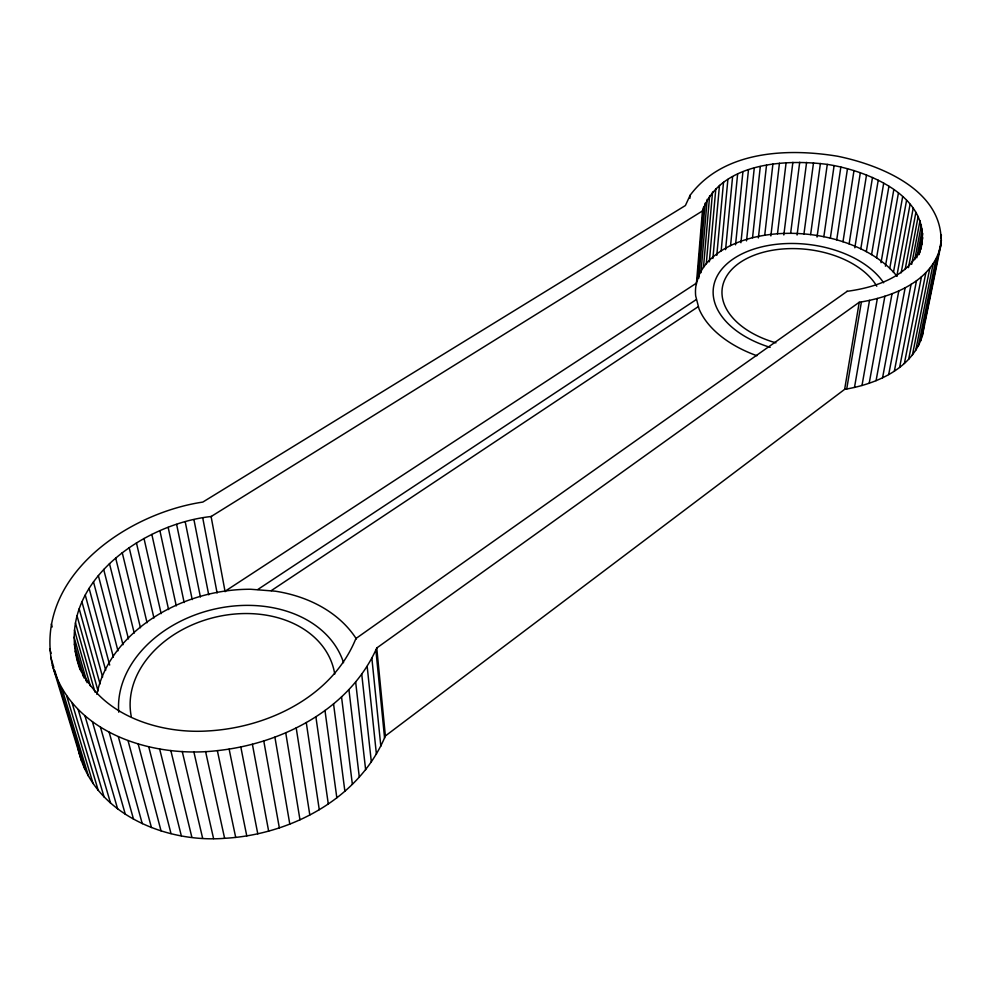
<?xml version="1.0" encoding="UTF-8"?>
<svg xmlns="http://www.w3.org/2000/svg" width="991" height="991" viewBox="0 0 991 991"><rect width="100%" height="100%" fill="white"/><g stroke="black" fill="none" stroke-linecap="round" stroke-linejoin="round"><path stroke-width="1.49" d="M920.75 249.509C933.547 197.06 868.215 170.712 827.287 164.395C784.154 158.932 719.454 162.784 702.371 211.194M80.184 669.854C50.107 588.468 139.954 523.929 211.566 516.472M689.897 198.324L690.132 195.264C723.232 150.719 787.362 147.907 837.68 156.256C881.222 165.15 944.795 190.978 940.917 244.926L922.262 336.11C911.918 368.9 875.957 384.149 844.642 389.352L385.375 735.941C359.225 798.857 290.313 834.67 224.623 838.312C163.379 843.279 89.054 811.394 77.447 745.182M696.339 284.491L702.433 210.972L211.095 516.546L225.106 591.701M697.404 280.602L703.536 207.144M698.841 278.112L705.134 203.192M700.959 272.686L707.178 199.352M703.486 267.372L709.655 195.636M706.286 263.742L712.541 192.056M709.333 261.785L715.824 188.637M712.888 258.478L719.478 185.379M716.79 255.344L723.517 182.307M721.163 250.884L727.889 179.421M725.573 249.658L732.597 176.72M730.565 245.619L737.601 174.243M735.545 244.827L742.903 171.976M740.921 242.733L748.465 169.932M746.533 240.887L754.262 168.111M752.528 237.753L760.295 166.538M758.375 237.902L766.514 165.187M923.934 326.101L922.262 336.11M764.718 235.276L772.906 164.097M770.862 235.92L779.446 163.255M777.489 233.802L786.111 162.66M783.831 234.966L792.874 162.313M790.632 233.356L799.712 162.227M797.074 235.028L806.6 162.388M803.949 233.938L813.512 162.809M810.613 234.619L820.412 163.478M817.03 237.06L827.287 164.395M823.831 236.738L834.112 165.571M830.334 238.162L840.851 166.984M690.132 195.264L685.4 205.533L202.821 502.078C126.365 513.487 33.496 577.443 52.399 665.283L81.596 761.113M836.726 239.847L847.491 168.631M842.994 241.754L853.994 170.514M849.114 243.897L860.349 172.62M854.812 247.787L866.518 174.949M860.795 248.852L872.489 177.488M866.307 251.64L878.224 180.238M844.642 389.352L859.234 302.267C892.284 297.052 933.027 281.456 940.917 244.926M846.71 389.029L861.402 301.945M871.572 254.625L883.699 183.186M876.577 257.809L888.915 186.308M854.49 387.431L869.528 300.384M881.024 262.677L893.82 189.603M861.997 385.499L877.357 298.477M885.421 266.195L898.416 193.072M889.72 268.573L902.665 196.676M869.206 383.244L884.876 296.247M893.436 272.389L906.554 200.43M876.069 380.655L892.049 293.708M896.793 276.316L910.072 204.295M901.153 272.835L913.182 208.271M882.572 377.769L898.812 290.858M905.155 269.441L915.895 212.334M908.474 267.62L918.162 216.472M888.692 374.586L905.179 287.724M911.67 264.337L920.007 220.683M914.73 259.58L921.382 224.92M894.365 371.13L911.076 284.318M916.774 257.846L922.299 229.194M918.669 254.588L922.757 233.455M918.855 254.774L922.212 241.94M919.797 252.829L922.72 237.716M899.605 367.426L916.514 280.664M904.374 363.486L921.457 276.774M908.648 359.324L925.879 272.686M912.426 354.976L929.781 268.4M915.684 350.467L933.126 263.953M918.409 345.797L935.925 259.357M940.806 238.013L941.413 234.991M920.602 341.003L938.155 254.637M925.16 320.056L928.542 303.432M929.162 300.409L937.461 259.617M938.068 256.595L941.45 239.971M696.4 283.178L225.44 591.008M52.399 665.283C71.885 733.699 153.407 758.313 217.363 750.633C281.84 743.708 349.389 709.568 376.753 647.99L859.234 302.267M356.042 638.179C332.629 696.623 267.706 727.716 207.639 730.962C155.934 734.306 92.758 712.455 76.815 658.123M919.735 250.227C906.777 277.443 874.607 287.65 846.822 291.354M355.88 638.563L847.206 291.292M271.237 590.661L698.221 306.677M257.846 589.472L696.239 299.604M61.999 688.621L88.546 776.312M49.748 648.932L51.086 653.329M50.702 657.157L53.824 667.426M54.716 670.362L57.837 680.631M58.06 681.052L84.718 768.83M66.682 695.93L93.067 783.534M72.083 702.941L98.258 790.446M51.334 623.996L52.213 626.944M78.19 709.606L104.105 797.037M84.978 715.898L110.583 803.243M92.423 721.77L117.669 809.04M74.362 644.2L84.049 677.98M81.807 671.514L83.071 675.899M75.266 651.211L81.175 671.762M78.995 664.899L80.259 669.297M100.475 727.208L125.337 814.391M74.09 637.126L87.097 682.688M85.251 677.931L86.106 680.904M74.449 630.016L90.317 685.908M75.427 622.905L94.95 692.077M77.013 615.82L98.035 690.925M109.121 732.163L133.55 819.284M79.181 608.796L100.041 683.939M81.943 601.859L102.593 677.039M118.313 736.623L142.258 823.67M85.263 595.034L105.678 670.25M89.116 588.357L109.679 665.072M128.012 740.537L151.437 827.522M138.158 743.907L161.037 830.83M93.488 581.853L113.383 657.12M98.344 575.536L117.966 650.827M103.683 569.429L122.983 644.745M148.712 746.694L171.009 833.58M109.456 563.569L128.446 638.898M159.613 748.886L181.303 835.735M115.65 557.958L134.243 633.076M170.811 750.484L191.87 837.296M122.227 552.631L140.474 627.761M129.164 547.602L147.052 622.744M182.245 751.451L202.647 838.25M136.436 542.87L153.952 618.025M144.005 538.485L161.137 613.64M193.852 751.81L213.585 838.597M151.834 534.422L168.594 609.589M205.583 751.537L224.623 838.312M159.91 530.73L176.274 605.885M168.185 527.385L184.165 602.553M217.363 750.633L235.709 837.432M176.633 524.425L192.217 599.592M229.132 749.122L246.784 835.933M185.23 521.848L200.417 597.003M193.939 519.656L208.729 594.811M240.825 747.003L257.784 833.84M202.734 517.859L217.116 593.014M252.395 744.291L268.66 831.164M263.779 740.995L279.351 827.919M274.903 737.155L289.806 824.116M285.73 732.77L299.976 819.792M296.198 727.877L309.811 814.961M306.269 722.513L319.263 809.659M315.869 716.691L328.281 803.924M324.974 710.46L336.829 797.767M333.546 703.858L344.88 791.239M341.536 696.896L352.375 784.364M348.919 689.649L359.312 777.192M355.67 682.118L365.642 769.747M361.765 674.363L371.352 762.067M367.178 666.423L376.419 754.213M371.885 658.334L380.829 746.198M376.753 647.99L385.375 735.941M375.899 650.133L384.582 738.072M756.901 355.719A107.115 65.431 6.6 0 1 699.051 308.944L695.682 295.937A107.115 65.431 6.6 0 1 773.612 234.111A107.115 65.431 6.6 0 1 896.83 276.055M96.883 694.344A138.752 105.356 -14 0 1 250.773 589.261L275.473 591.206A138.752 105.356 -14 0 1 356.364 638.922M775.941 342.849A80.296 49.03 6.6 0 1 744.575 259.716A80.296 49.03 6.6 0 1 876.775 286.226M770.156 347.358A89.24 54.493 6.6 0 1 737.899 256.037A89.24 54.493 6.6 0 1 883.613 282.794M131.27 716.481A103.981 78.908 -14 0 1 218.9 616.377A103.981 78.908 -14 0 1 334.735 674.128M118.747 712.182A115.563 87.703 -14 0 1 215.505 608.883A115.563 87.703 -14 0 1 343.555 662.706"/></g></svg>
